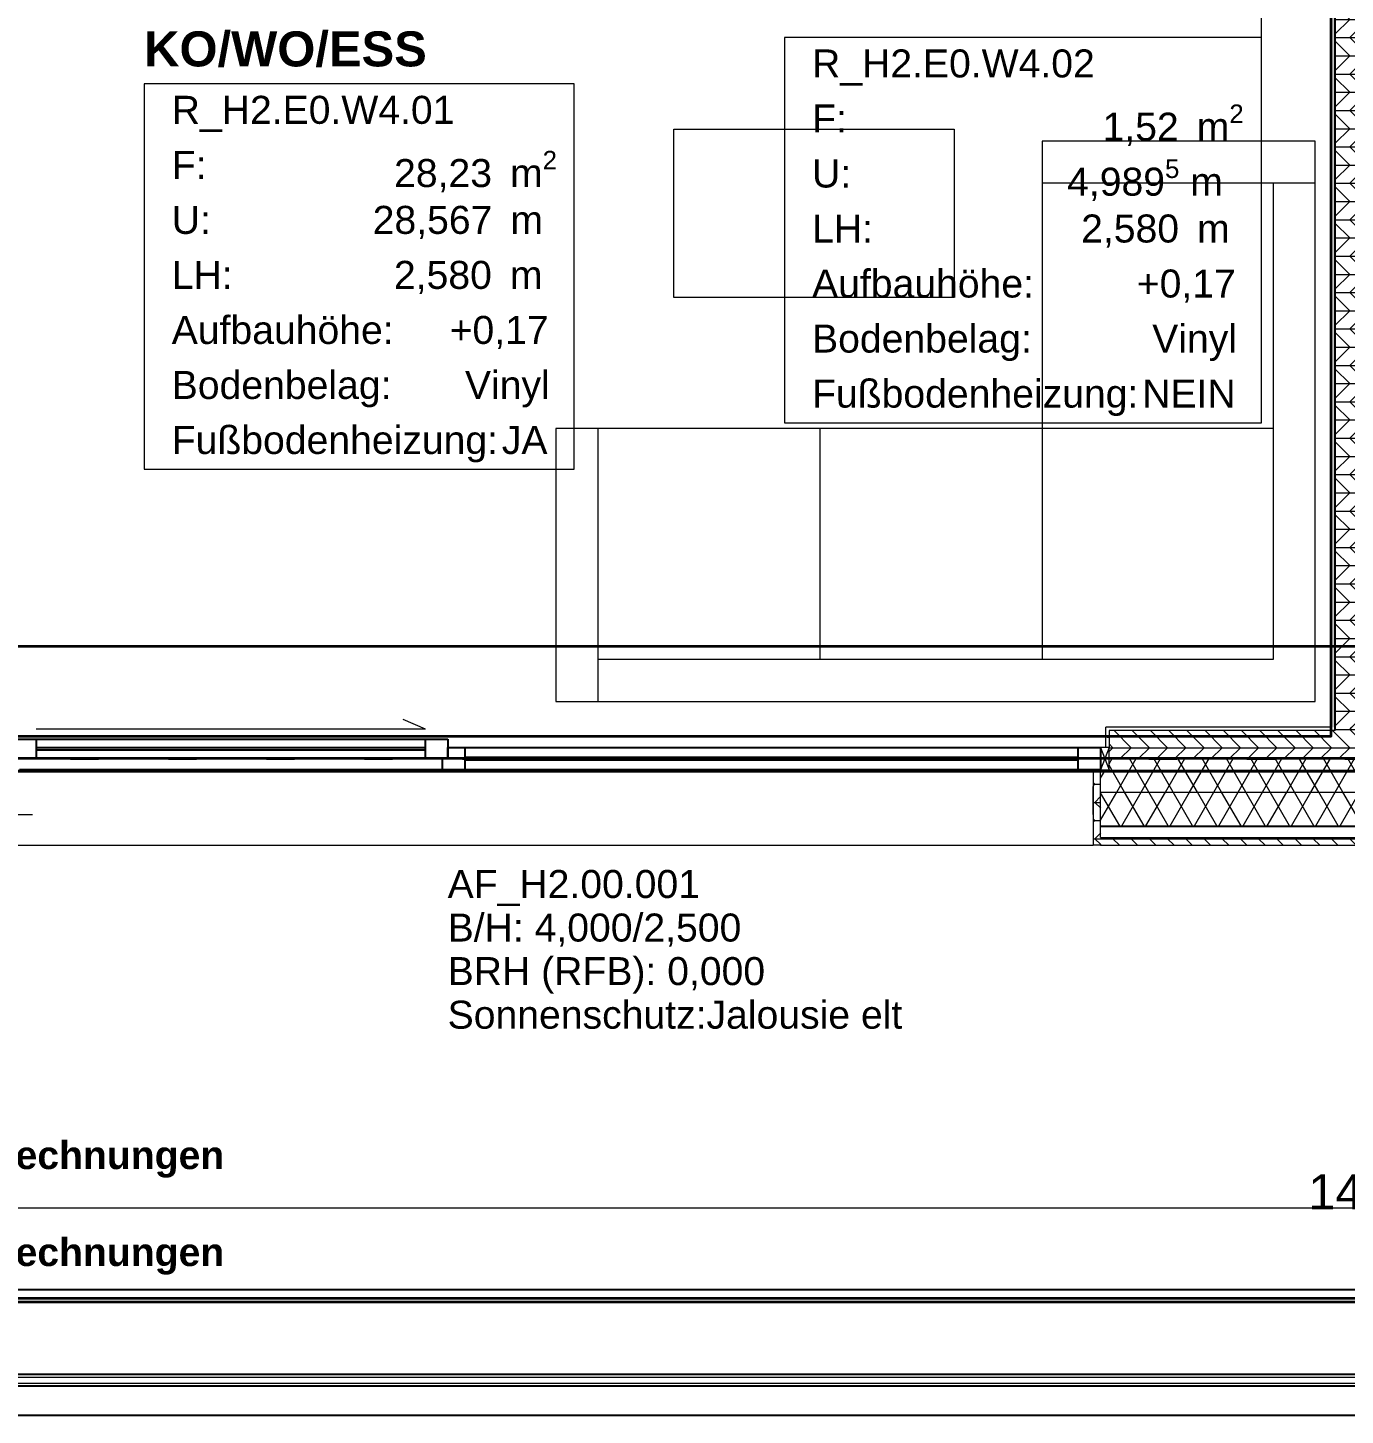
# Model space of a CAD drawing. Extents: x 0 to 42, y 0 to 29.7.
# Drawn here: x 14.003 to 18.706, y 6.129 to 11.083 of the extents above; entities that cross this region are included whole.
import ezdxf
from ezdxf.xclip import XClip

# ---------------------------------------------------------------- set-up
doc = ezdxf.new("R2010")
doc.units = 0
doc.header["$MEASUREMENT"] = 0
doc.header["$XCLIPFRAME"] = 0
for name, pattern in [('Achse', [115, 0, -40, 75, 0]), ('Punktlinie_ eng', [0.0125, 0, -0.0125]), ('Wipeout_Contour', [50, 0, -50])]:
    doc.linetypes.add(name, pattern=pattern)
for name, color, linetype in [('0_30 - Räume', 7, 'Continuous'), ('331 - Tragende Außenwände.Statisch erforderlich', 7, 'Continuous'), ('339 - Außenwände_ sonstiges.Attika Holz_ Geländer_ Handläufe_ Werbung', 7, 'Continuous'), ('339 - Rohbau_ sonstiges.Attika massiv_ Lichtschächte', 7, 'Continuous'), ('341 - Tragende Innenwände', 7, 'Continuous'), ('351 - Deckenkonstruktionen.Decken', 7, 'Continuous'), ('352 - Deckenbeläge.Fußbodenaufbauten', 7, 'Continuous'), ('361 - Dachkonstruktionen.Unterdach', 7, 'Continuous'), ('363 - Dachbeläge.Oberdach_ Balkonbeläge_ Beläge Dachterrasse_ Gründach', 7, 'Continuous'), ('411 - Abwasseranlagen.Rinnen_ Gullis am Gebäude', 7, 'Continuous'), ('5_00 - WP Ausbau - Bemaßung', 7, 'Continuous'), ('611 - Allgemeine Ausstattung.Möbel', 7, 'Continuous')]:
    doc.layers.add(name, color=color, linetype=linetype)
doc.styles.add('ERSTELLTER_STIL_1', font='arial.ttf')
doc.styles.add('ERSTELLTER_STIL_2', font='arial.ttf')
pattern_1 = [(0, (26.131676, 15.72738), (0, 0.065), []), (45, (26.13168, 15.72738), (-0.13, 0.13), [0.091924, -0.091924]), (45, (26.19668, 15.72738), (-0.13, 0.13), [0.091924, -0.091924]), (45, (26.26168, 15.72738), (-0.13, 0.13), [0.091924, -0.091924]), (45, (26.32668, 15.72738), (-0.13, 0.13), [0.091924, -0.091924]), (315, (26.13168, 15.72738), (0.13, 0.13), [0.091924, -0.091924]), (315, (26.19668, 15.72738), (0.13, 0.13), [0.091924, -0.091924]), (315, (26.26168, 15.72738), (0.13, 0.13), [0.091924, -0.091924]), (315, (26.32668, 15.72738), (0.13, 0.13), [0.091924, -0.091924])]
pattern_2 = [(60, (26.131676, 15.72738), (-0.0649519, 0.0375), []), (120, (26.131676, 15.72738), (0.0649519, 0.0375), [])]
pattern_3 = [(45, (26.131676, 15.72738), (-0.01767767, 0.01767767), [0, -0.025])]

# ---------------------------------------------------------------- blocks, each defined once
blk = doc.blocks.new('Zeichnung_1_1', base_point=(26.1317, 15.7274))
at = {"layer": '331 - Tragende Außenwände.Statisch erforderlich', "linetype": 'Continuous', "lineweight": 18, "true_color": 0x9f9f9f}
h = blk.add_hatch(dxfattribs=at)
h.set_pattern_fill('Gips_0001', color=253, style=0, pattern_type=2)
h.set_pattern_definition(pattern_3)
h.paths.add_polyline_path([(17.8508, 8.5855), (17.8508, 8.5135), (17.8628, 8.5135), (17.8628, 8.5735), (17.8628, 8.5855)])
h = blk.add_hatch(dxfattribs=at)
h.set_pattern_fill('Gips_0001', color=253, style=0, pattern_type=2)
h.set_pattern_definition(pattern_3)
h.paths.add_polyline_path([(17.8628, 8.5855), (17.8628, 8.5735), (18.6562, 8.5735), (18.6562, 8.5855)])
at = {"layer": '331 - Tragende Außenwände.Statisch erforderlich', "linetype": 'Continuous', "lineweight": 18, "true_color": 0x05000d}
h = blk.add_hatch(dxfattribs=at)
h.set_pattern_fill('Holz__Sperrholz_2__0001', color=178, style=0, pattern_type=2)
h.set_pattern_definition(pattern_1)
h.paths.add_polyline_path([(17.8628, 8.4735), (18.6687, 8.4735), (18.6687, 8.5735), (17.8628, 8.5735), (17.8628, 8.5135)])
at = {"layer": '331 - Tragende Außenwände.Statisch erforderlich', "linetype": 'Continuous', "lineweight": 18, "true_color": 0x9f9f9f}
h = blk.add_hatch(dxfattribs=at)
h.set_pattern_fill('Gips_0001', color=253, style=0, pattern_type=2)
h.set_pattern_definition(pattern_3)
h.paths.add_polyline_path([(18.6687, 8.5855), (18.6562, 8.5855), (18.6562, 8.5735), (18.6687, 8.5735)])
at = {"layer": '331 - Tragende Außenwände.Statisch erforderlich', "linetype": 'Continuous', "lineweight": 18, "true_color": 0x05000d}
h = blk.add_hatch(dxfattribs=at)
h.set_pattern_fill('Holz__Sperrholz_2__0001', color=178, style=0, pattern_type=2)
h.set_pattern_definition(pattern_1)
h.paths.add_polyline_path([(18.7687, 8.5735), (18.6687, 8.5735), (18.6687, 8.4735), (18.7687, 8.4735)])
h = blk.add_hatch(dxfattribs=at)
h.set_pattern_fill('Dämmung__weich_0001', color=178, style=0, pattern_type=2)
h.set_pattern_definition(pattern_2)
h.paths.add_polyline_path([(17.8628, 8.4335), (17.8328, 8.4335), (17.8328, 8.3535), (18.8187, 8.3535), (18.8187, 8.4735), (17.8628, 8.4735)])
at = {"layer": '331 - Tragende Außenwände.Statisch erforderlich', "linetype": 'Continuous', "lineweight": 18, "true_color": 0x7e5900}
h = blk.add_hatch(dxfattribs=at)
h.set_pattern_fill('Holz__Sperrholz_2__0001', color=46, style=0, pattern_type=2)
h.set_pattern_definition(pattern_1)
h.paths.add_polyline_path([(17.8328, 8.1645), (17.8328, 8.1915), (17.8328, 8.4335), (17.8058, 8.4335), (17.8058, 8.1645)])
at = {"layer": '331 - Tragende Außenwände.Statisch erforderlich', "linetype": 'Continuous', "lineweight": 18, "true_color": 0x05000d}
h = blk.add_hatch(dxfattribs=at)
h.set_pattern_fill('Dämmung__weich_0001', color=178, style=0, pattern_type=2)
h.set_pattern_definition(pattern_2)
h.paths.add_polyline_path([(18.8187, 8.3535), (17.8328, 8.3535), (17.8328, 8.2335), (18.8187, 8.2335)])
at = {"layer": '331 - Tragende Außenwände.Statisch erforderlich', "linetype": 'Continuous', "lineweight": 18, "true_color": 0x0099e6}
blk.add_hatch(color=142, dxfattribs=at).paths.add_polyline_path([(18.8187, 8.2335), (17.8328, 8.2335), (17.8328, 8.2315), (18.8187, 8.2315)])
at = {"layer": '331 - Tragende Außenwände.Statisch erforderlich', "linetype": 'Continuous', "lineweight": 18, "true_color": 0x7e5900}
h = blk.add_hatch(dxfattribs=at)
h.set_pattern_fill('Holz__Sperrholz_2__0001', color=46, style=0, pattern_type=2)
h.set_pattern_definition(pattern_1)
h.paths.add_polyline_path([(17.8328, 8.1915), (17.8328, 8.1645), (18.8187, 8.1645), (18.8187, 8.1915)])
at = {"layer": '341 - Tragende Innenwände', "linetype": 'Continuous', "lineweight": 18, "true_color": 0x05000d}
h = blk.add_hatch(dxfattribs=at)
h.set_pattern_fill('Holz__Sperrholz_2__0001', color=178, style=0, pattern_type=2)
h.set_pattern_definition(pattern_1)
h.paths.add_polyline_path([(18.6687, 12.9822), (18.6687, 8.5855), (18.7687, 8.5855), (18.7687, 12.9822)])
at = {"layer": '341 - Tragende Innenwände', "linetype": 'Continuous', "lineweight": 18, "true_color": 0x9f9f9f}
h = blk.add_hatch(dxfattribs=at)
h.set_pattern_fill('Gips_0001', color=253, style=0, pattern_type=2)
h.set_pattern_definition(pattern_3)
h.paths.add_polyline_path([(18.6562, 11.4322), (18.6562, 8.5855), (18.6687, 8.5855), (18.6687, 11.4322)])
at = {"layer": '341 - Tragende Innenwände', "linetype": 'Continuous', "lineweight": 18, "true_color": 0x05000d}
h = blk.add_hatch(dxfattribs=at)
h.set_pattern_fill('Holz__Sperrholz_2__0001', color=178, style=0, pattern_type=2)
h.set_pattern_definition(pattern_1)
h.paths.add_polyline_path([(18.7687, 8.5855), (18.6687, 8.5855), (18.6687, 8.5735), (18.7687, 8.5735)])
at = {"layer": '0_30 - Räume', "color": 178, "linetype": 'Continuous', "lineweight": 18, "ltscale": 20, "true_color": 0x05000d}
for p, q in [((18.4066, 10.1028), (18.4066, 12.1394)), ((18.4066, 11.0479), (16.7043, 11.0479)), ((16.7043, 11.0479), (16.7043, 9.6729)), ((18.4066, 9.6729), (18.4066, 11.0479)), ((15.9534, 10.8823), (14.4184, 10.8823)), ((14.4184, 10.8823), (14.4184, 9.5073)), ((15.9534, 9.5073), (15.9534, 10.8823)), ((16.7043, 9.6729), (18.4066, 9.6729)), ((14.4184, 9.5073), (15.9534, 9.5073))]:
    blk.add_line(p, q, dxfattribs=at)
at = {"layer": '331 - Tragende Außenwände.Statisch erforderlich', "color": 178, "linetype": 'Continuous', "lineweight": 18, "ltscale": 20, "true_color": 0x05000d}
for p, q in [((15.4228, 8.5785), (14.0328, 8.5785)), ((15.4228, 8.5785), (15.3428, 8.6135)), ((17.8508, 8.5135), (17.8508, 8.5855)), ((17.8628, 8.5855), (17.8508, 8.5855)), ((17.8628, 8.5855), (17.8508, 8.5855)), ((17.8508, 8.5135), (17.8508, 8.5855)), ((18.6687, 8.5735), (17.8628, 8.5735)), ((17.8628, 8.5735), (17.8628, 8.5135)), ((17.8328, 8.5135), (17.8628, 8.4335)), ((17.8628, 8.5135), (17.8328, 8.4335)), ((17.8628, 8.4735), (18.6687, 8.4735)), ((18.6687, 8.4735), (18.7687, 8.4735)), ((17.8058, 8.4335), (17.8058, 8.1645)), ((17.8058, 8.4335), (17.8058, 8.1645)), ((17.8328, 8.1915), (17.8328, 8.4335)), ((17.8328, 8.3535), (18.8187, 8.3535)), ((17.8328, 8.2335), (18.8187, 8.2335)), ((17.8328, 8.2315), (18.8187, 8.2315)), ((17.8328, 8.1915), (18.8187, 8.1915)), ((13.9198, 8.1645), (17.8058, 8.1645)), ((17.8328, 8.1645), (17.8058, 8.1645)), ((17.8328, 8.1645), (17.8058, 8.1645))]:
    blk.add_line(p, q, dxfattribs=at)
at = {"layer": '331 - Tragende Außenwände.Statisch erforderlich', "color": 178, "linetype": 'Continuous', "lineweight": 25, "ltscale": 20, "true_color": 0x05000d}
for p, q in [((18.6687, 8.5855), (18.6687, 8.5735)), ((18.6687, 8.5855), (18.6687, 8.5735)), ((13.9528, 8.5435), (14.0328, 8.5435)), ((14.0328, 8.5435), (15.4228, 8.5435)), ((14.0328, 8.5435), (14.0328, 8.4735)), ((15.4228, 8.4735), (15.4228, 8.5435)), ((15.4228, 8.5435), (15.5028, 8.5435)), ((15.5028, 8.5435), (15.5028, 8.4735)), ((14.0328, 8.4735), (13.9528, 8.4735)), ((14.0328, 8.5135), (15.4228, 8.5135)), ((15.4228, 8.5035), (14.0328, 8.5035)), ((15.4228, 8.4735), (14.0328, 8.4735)), ((15.5028, 8.4735), (15.4228, 8.4735)), ((15.4828, 8.4335), (15.4828, 8.4735)), ((15.4828, 8.4735), (15.5028, 8.4735)), ((15.5028, 8.4735), (15.5028, 8.5135)), ((15.5028, 8.5135), (15.5228, 8.5135)), ((15.5228, 8.5135), (15.5628, 8.5135)), ((15.5628, 8.5135), (17.7528, 8.5135)), ((15.5628, 8.5135), (15.5628, 8.4335)), ((15.5628, 8.4785), (17.7528, 8.4785)), ((17.7528, 8.4335), (17.7528, 8.5135)), ((17.7528, 8.5135), (17.8328, 8.5135)), ((17.8328, 8.5135), (17.8328, 8.4335)), ((15.4828, 8.4335), (13.9728, 8.4335)), ((15.5228, 8.4335), (15.4828, 8.4335)), ((15.5628, 8.4335), (15.5228, 8.4335)), ((17.7528, 8.4685), (15.5628, 8.4685)), ((17.7528, 8.4335), (15.5628, 8.4335)), ((17.8328, 8.4335), (17.7528, 8.4335))]:
    blk.add_line(p, q, dxfattribs=at)
at = {"layer": '331 - Tragende Außenwände.Statisch erforderlich', "color": 178, "linetype": 'Achse', "lineweight": 18, "ltscale": 20, "true_color": 0x05000d}
for p, q in [((17.8058, 8.2735), (17.8058, 8.4335)), ((13.9198, 8.2735), (17.8058, 8.2735))]:
    blk.add_line(p, q, dxfattribs=at)
at = {"layer": '331 - Tragende Außenwände.Statisch erforderlich', "color": 178, "linetype": 'Continuous', "lineweight": 18, "ltscale": 20, "true_color": 0x05000d, "flags": 128}
for points in [[(18.6562, 8.5855), (17.8628, 8.5855)], [(17.8328, 8.1645), (18.8187, 8.1645)]]:
    blk.add_lwpolyline(points, dxfattribs=at)
blk.add_lwpolyline([(17.8328, 8.4335), (17.8628, 8.4335), (17.8628, 8.5135), (17.8328, 8.5135)], close=True, dxfattribs=at)
at = {"layer": '341 - Tragende Innenwände', "color": 178, "linetype": 'Continuous', "lineweight": 25, "ltscale": 20, "true_color": 0x05000d}
blk.add_line((18.6687, 11.4452), (18.6687, 8.5855), dxfattribs=at)
at = {"layer": '341 - Tragende Innenwände', "color": 178, "linetype": 'Continuous', "lineweight": 18, "ltscale": 20, "true_color": 0x05000d, "flags": 128}
blk.add_lwpolyline([(18.6562, 11.4322), (18.6562, 8.5855)], dxfattribs=at)
at = {"layer": '351 - Deckenkonstruktionen.Decken', "color": 178, "linetype": 'Continuous', "lineweight": 35, "ltscale": 20, "true_color": 0x05000d, "flags": 128}
blk.add_lwpolyline([(11.4778, 8.4285), (18.8187, 8.4285), (18.8187, 15.7634), (17.6087, 15.7634), (16.6913, 15.7634), (13.3934, 15.7634), (11.4778, 15.7634)], close=True, dxfattribs=at)
at = {"layer": '351 - Deckenkonstruktionen.Decken', "color": 178, "linetype": 'Punktlinie_ eng', "lineweight": 35, "ltscale": 20, "true_color": 0x05000d, "flags": 128}
blk.add_lwpolyline([(14.1287, 15.6354), (11.5978, 15.6354), (11.5978, 8.4735), (18.7687, 8.4735), (18.7687, 15.6354), (17.6834, 15.6354)], close=True, dxfattribs=at)
at = {"layer": '352 - Deckenbeläge.Fußbodenaufbauten', "color": 178, "linetype": 'Continuous', "lineweight": 35, "ltscale": 20, "true_color": 0x05000d, "flags": 128}
blk.add_lwpolyline([(11.5978, 8.5535), (18.6562, 8.5535), (18.6562, 12.9697), (11.5978, 12.9697)], close=True, dxfattribs=at)
at = {"layer": '361 - Dachkonstruktionen.Unterdach', "color": 178, "linetype": 'Continuous', "lineweight": 35, "ltscale": 20, "true_color": 0x05000d, "flags": 128}
blk.add_lwpolyline([(18.8187, 8.8735), (11.4778, 8.8735), (11.4778, 6.3535), (18.8187, 6.3535)], close=True, dxfattribs=at)
at = {"layer": '363 - Dachbeläge.Oberdach_ Balkonbeläge_ Beläge Dachterrasse_ Gründach', "color": 178, "linetype": 'Continuous', "lineweight": 35, "ltscale": 20, "true_color": 0x05000d, "flags": 128}
for points in [[(11.4778, 6.4735), (26.1597, 6.4735), (26.1597, 8.4735), (11.4778, 8.4735)], [(11.4778, 6.4735), (26.1597, 6.4735), (26.1597, 8.4285), (11.4778, 8.4285)]]:
    blk.add_lwpolyline(points, close=True, dxfattribs=at)
blk.add_lwpolyline([(11.4778, 8.4285), (26.1597, 8.4285)], dxfattribs=at)
at = {"layer": '5_00 - WP Ausbau - Bemaßung', "color": 178, "linetype": 'Continuous', "lineweight": 18, "ltscale": 20, "true_color": 0x05000d}
blk.add_line((11.6459, 6.8703), (25.9915, 6.8703), dxfattribs=at)
at = {"layer": '611 - Allgemeine Ausstattung.Möbel', "color": 9, "linetype": 'Continuous', "lineweight": 18, "ltscale": 20}
for p, q in [((18.5989, 10.5277), (17.624, 10.5277)), ((18.4489, 10.5277), (18.4489, 8.8277)), ((16.0374, 9.6525), (16.0374, 8.6777)), ((16.8307, 9.6525), (16.8307, 8.8277)), ((18.4489, 9.6525), (17.624, 9.6525)), ((17.624, 9.6525), (17.624, 8.8277)), ((18.4489, 8.8277), (16.0374, 8.8277))]:
    blk.add_line(p, q, dxfattribs=at)
at = {"layer": '611 - Allgemeine Ausstattung.Möbel', "color": 9, "linetype": 'Continuous', "lineweight": 18, "ltscale": 20, "flags": 128}
for points in [[(16.3095, 10.7203), (17.3095, 10.7203), (17.3095, 10.1203), (16.3095, 10.1203)], [(18.5989, 10.6777), (17.624, 10.6777), (17.624, 9.6525), (15.8874, 9.6525), (15.8874, 8.6777), (18.5989, 8.6777)]]:
    blk.add_lwpolyline(points, close=True, dxfattribs=at)
at = {"layer": '0_30 - Räume', "color": 178, "linetype": 'Continuous', "lineweight": 18, "true_color": 0x05000d, "attachment_point": 1}
for s, insert, char_height, style in [('\\A1;{\\pqj;\\pt0;\\fArial|b1|i0|c0|p38;KO/WO/ESS}', (14.4184, 11.0698), 0.125, 'ERSTELLTER_STIL_2'), ('\\A1;{\\pql;\\pt0;\\fArial|b0|i0|c0|p38;R_H2.E0.W4.02}', (16.8025, 11.0054), 0.1, 'ERSTELLTER_STIL_1'), ('\\A1;{\\pql;\\pt0;\\fArial|b0|i0|c0|p38;R_H2.E0.W4.01}', (14.5167, 10.8398), 0.1, 'ERSTELLTER_STIL_1'), ('\\A1;{\\pqj;\\pt0;\\fArial|b0|i0|c0|p38;F: }', (16.8025, 10.8089), 0.1, 'ERSTELLTER_STIL_1'), ('\\A1;{\\pql;\\pt0,0.05;\\fArial|b0|i0|c0|p38;1,52\\fArial|b0|i0|c0|p38;\\A1{\\H.66x;\\S^  ;}\\fArial|b0|i0|c0|p38; m\\fArial|b0|i0|c0|p38;\\A1{\\H.66x;\\S2^  ;}}', (17.8395, 10.8089), 0.1, 'ERSTELLTER_STIL_1'), ('\\A1;{\\pqj;\\pt0;\\fArial|b0|i0|c0|p38;F: }', (14.5167, 10.6433), 0.1, 'ERSTELLTER_STIL_1'), ('\\A1;{\\pql;\\pt0,0.05;\\fArial|b0|i0|c0|p38;28,23\\fArial|b0|i0|c0|p38;\\A1{\\H.66x;\\S^  ;}\\fArial|b0|i0|c0|p38; m\\fArial|b0|i0|c0|p38;\\A1{\\H.66x;\\S2^  ;}}', (15.3105, 10.6433), 0.1, 'ERSTELLTER_STIL_1'), ('\\A1;{\\pqj;\\pt0;\\fArial|b0|i0|c0|p38;U: }', (16.8025, 10.6125), 0.1, 'ERSTELLTER_STIL_1'), ('\\A1;{\\pql;\\pt0,0.05;\\fArial|b0|i0|c0|p38;4,989\\fArial|b0|i0|c0|p38;\\A1{\\H.66x;\\S5^  ;}\\fArial|b0|i0|c0|p38; m\\fArial|b0|i0|c0|p38;\\A1{\\H.66x;\\S^  ;}}', (17.713, 10.6125), 0.1, 'ERSTELLTER_STIL_1'), ('\\A1;{\\pqj;\\pt0;\\fArial|b0|i0|c0|p38;U: }', (14.5167, 10.4469), 0.1, 'ERSTELLTER_STIL_1'), ('\\A1;{\\pql;\\pt0,0.05;\\fArial|b0|i0|c0|p38;28,567\\fArial|b0|i0|c0|p38;\\A1{\\H.66x;\\S^  ;}\\fArial|b0|i0|c0|p38; m\\fArial|b0|i0|c0|p38;\\A1{\\H.66x;\\S^  ;}}', (15.2341, 10.4469), 0.1, 'ERSTELLTER_STIL_1'), ('\\A1;{\\pqj;\\pt0;\\fArial|b0|i0|c0|p38;LH: }', (16.8025, 10.4161), 0.1, 'ERSTELLTER_STIL_1'), ('\\A1;{\\pql;\\pt0,0.05;\\fArial|b0|i0|c0|p38;2,580\\fArial|b0|i0|c0|p38;\\A1{\\H.66x;\\S^  ;}\\fArial|b0|i0|c0|p38; m\\fArial|b0|i0|c0|p38;\\A1{\\H.66x;\\S^  ;}}', (17.7631, 10.4161), 0.1, 'ERSTELLTER_STIL_1'), ('\\A1;{\\pqj;\\pt0;\\fArial|b0|i0|c0|p38;LH: }', (14.5167, 10.2505), 0.1, 'ERSTELLTER_STIL_1'), ('\\A1;{\\pql;\\pt0,0.05;\\fArial|b0|i0|c0|p38;2,580\\fArial|b0|i0|c0|p38;\\A1{\\H.66x;\\S^  ;}\\fArial|b0|i0|c0|p38; m\\fArial|b0|i0|c0|p38;\\A1{\\H.66x;\\S^  ;}}', (15.31, 10.2505), 0.1, 'ERSTELLTER_STIL_1'), ('\\A1;{\\pqj;\\pt0;\\fArial|b0|i0|c0|p38;Aufbauhöhe: }', (16.8025, 10.2197), 0.1, 'ERSTELLTER_STIL_1'), ('\\A1;{\\pql;\\pt0,0.05;\\fArial|b0|i0|c0|p38;+0,17\\fArial|b0|i0|c0|p38;\\A1{\\H.66x;\\S^  ;}\\fArial|b0|i0|c0|p38;\\fArial|b0|i0|c0|p38;\\A1{\\H.66x;\\S^  ;}}', (17.9618, 10.2197), 0.1, 'ERSTELLTER_STIL_1'), ('\\A1;{\\pqj;\\pt0;\\fArial|b0|i0|c0|p38;Aufbauhöhe: }', (14.5167, 10.054), 0.1, 'ERSTELLTER_STIL_1'), ('\\A1;{\\pql;\\pt0,0.05;\\fArial|b0|i0|c0|p38;+0,17\\fArial|b0|i0|c0|p38;\\A1{\\H.66x;\\S^  ;}\\fArial|b0|i0|c0|p38;\\fArial|b0|i0|c0|p38;\\A1{\\H.66x;\\S^  ;}}', (15.5087, 10.054), 0.1, 'ERSTELLTER_STIL_1'), ('\\A1;{\\pqj;\\pt0;\\fArial|b0|i0|c0|p38;Bodenbelag: }', (16.8025, 10.0232), 0.1, 'ERSTELLTER_STIL_1'), ('\\A1;{\\pqj;\\pt0;\\fArial|b0|i0|c0|p38;Vinyl}', (18.0167, 10.0232), 0.1, 'ERSTELLTER_STIL_1'), ('\\A1;{\\pqj;\\pt0;\\fArial|b0|i0|c0|p38;Bodenbelag: }', (14.5167, 9.8576), 0.1, 'ERSTELLTER_STIL_1'), ('\\A1;{\\pqj;\\pt0;\\fArial|b0|i0|c0|p38;Vinyl}', (15.5635, 9.8576), 0.1, 'ERSTELLTER_STIL_1'), ('\\A1;{\\pqj;\\pt0;\\fArial|b0|i0|c0|p38;Fußbodenheizung: }', (16.8025, 9.8268), 0.1, 'ERSTELLTER_STIL_1'), ('\\A1;{\\pqj;\\pt0;\\fArial|b0|i0|c0|p38;NEIN}', (17.981, 9.8268), 0.1, 'ERSTELLTER_STIL_1'), ('\\A1;{\\pqj;\\pt0;\\fArial|b0|i0|c0|p38;Fußbodenheizung: }', (14.5167, 9.6612), 0.1, 'ERSTELLTER_STIL_1'), ('\\A1;{\\pqj;\\pt0;\\fArial|b0|i0|c0|p38;JA}', (15.6952, 9.6612), 0.1, 'ERSTELLTER_STIL_1')]:
    blk.add_mtext(s, dxfattribs=dict(at, insert=insert, char_height=char_height, style=style))
at = {"layer": '331 - Tragende Außenwände.Statisch erforderlich', "color": 178, "linetype": 'Continuous', "lineweight": 18, "true_color": 0x05000d, "insert": (15.5017, 8.076), "char_height": 0.1, "attachment_point": 1, "line_spacing_factor": 0.932867, "style": 'ERSTELLTER_STIL_1'}
blk.add_mtext('\\A1;{\\pql;\\fArial|b0|i0|c0|p38;AF_H2.00.001\\P\\pql;\\fArial|b0|i0|c0|p38;B/H: \\fArial|b0|i0|c0|p38;4,000\\fArial|b0|i0|c0|p38;/\\fArial|b0|i0|c0|p38;2,500\\fArial|b0|i0|c0|p38; \\P\\pql;\\fArial|b0|i0|c0|p38;BRH\\fArial|b0|i0|c0|p38; (RFB)\\fArial|b0|i0|c0|p38;: \\fArial|b0|i0|c0|p38;0,000\\P\\pql;\\fArial|b0|i0|c0|p38;Sonnenschutz:\\fArial|b0|i0|c0|p38;Jalousie elt}', dxfattribs=at)
at = {"layer": '411 - Abwasseranlagen.Rinnen_ Gullis am Gebäude', "color": 154, "linetype": 'Continuous', "lineweight": 18, "true_color": 0x0051a8, "char_height": 0.1, "attachment_point": 1, "style": 'ERSTELLTER_STIL_2'}
for insert in [(12.3601, 7.1081), (12.3601, 6.7619)]:
    blk.add_mtext('\\A1;{\\pql;\\pt0,116;\\fArial|b1|i0|c0|p38;Nach hydraulischen Berechnungen\\fArial|b1|i0|c0|p38;\\A1{\\H.66x;\\S^  ;}\\fArial|b1|i0|c0|p38;\\fArial|b1|i0|c0|p38;\\A1{\\H.66x;\\S^  ;}\\fArial|b1|i0|c0|p38;\\fArial|b1|i0|c0|p38;\\fArial|b1|i0|c0|p38;\\fArial|b1|i0|c0|p38;\\fArial|b1|i0|c0|p38;\\fArial|b1|i0|c0|p38;\\fArial|b1|i0|c0|p38;\\A1{\\H.66x;\\S^  ;}\\fArial|b1|i0|c0|p38;\\fArial|b1|i0|c0|p38;\\A1{\\H.66x;\\S^  ;}\\fArial|b1|i0|c0|p38;\\fArial|b1|i0|c0|p38;\\fArial|b1|i0|c0|p38;\\fArial|b1|i0|c0|p38;\\fArial|b1|i0|c0|p38;\\fArial|b1|i0|c0|p38;\\fArial|b1|i0|c0|p38;\\A1{\\H.66x;\\S^  ;}\\fArial|b1|i0|c0|p38;\\fArial|b1|i0|c0|p38;\\A1{\\H.66x;\\S^  ;}\\fArial|b1|i0|c0|p38;\\fArial|b1|i0|c0|p38;\\fArial|b1|i0|c0|p38;\\fArial|b1|i0|c0|p38;\\fArial|b1|i0|c0|p38;\\fArial|b1|i0|c0|p38;\\fArial|b1|i0|c0|p38;\\A1{\\H.66x;\\S^  ;}\\fArial|b1|i0|c0|p38;\\fArial|b1|i0|c0|p38;\\A1{\\H.66x;\\S^  ;}\\fArial|b1|i0|c0|p38;\\fArial|b1|i0|c0|p38;\\fArial|b1|i0|c0|p38;\\fArial|b1|i0|c0|p38;\\fArial|b1|i0|c0|p38;\\fArial|b1|i0|c0|p38;\\fArial|b1|i0|c0|p38;\\A1{\\H.66x;\\S^  ;}\\fArial|b1|i0|c0|p38;\\fArial|b1|i0|c0|p38;\\A1{\\H.66x;\\S^  ;}\\fArial|b1|i0|c0|p38;\\fArial|b1|i0|c0|p38;\\fArial|b1|i0|c0|p38;\\fArial|b1|i0|c0|p38;\\fArial|b1|i0|c0|p38;\\fArial|b1|i0|c0|p38;\\fArial|b1|i0|c0|p38;\\A1{\\H.66x;\\S^  ;}\\fArial|b1|i0|c0|p38;}', dxfattribs=dict(at, insert=insert))
at = {"layer": '5_00 - WP Ausbau - Bemaßung', "color": 178, "linetype": 'Continuous', "lineweight": 18, "true_color": 0x05000d, "insert": (18.5737, 6.8281), "char_height": 0.125, "attachment_point": 7, "style": 'ERSTELLTER_STIL_1'}
blk.add_mtext('\\A1;{\\pql;\\fArial|b0|i0|c0|p38;14,34\\fArial|b0|i0|c0|p38;\\A1{\\H.66x;\\S5^  ;}}', dxfattribs=at)
at = {"color": 254, "linetype": 'Wipeout_Contour', "lineweight": 0, "ltscale": 79.838771}
blk.add_wipeout([(11.5778, 6.1294), (26.0597, 6.1294), (26.0597, 6.5776), (11.5778, 6.5776)], dxfattribs=at).dxf.layer = '339 - Rohbau_ sonstiges.Attika massiv_ Lichtschächte'
at = {"layer": '339 - Außenwände_ sonstiges.Attika Holz_ Geländer_ Handläufe_ Werbung', "color": 178, "linetype": 'Continuous', "lineweight": 25, "ltscale": 20, "true_color": 0x05000d, "flags": 128}
blk.add_lwpolyline([(11.6872, 6.2744), (11.6872, 6.2344), (25.9416, 6.2344), (25.9416, 6.2744)], close=True, dxfattribs=at)
at = {"layer": '339 - Außenwände_ sonstiges.Attika Holz_ Geländer_ Handläufe_ Werbung', "color": 7, "linetype": 'Continuous', "lineweight": 18, "ltscale": 20, "flags": 128}
for points in [[(11.6872, 6.2744), (11.6872, 6.2344), (25.9416, 6.2344), (25.9416, 6.2744)], [(11.6872, 6.2644), (11.6872, 6.2444), (25.9416, 6.2444), (25.9416, 6.2644)], [(11.6872, 6.2644), (11.6872, 6.2444), (25.9416, 6.2444), (25.9416, 6.2644)]]:
    blk.add_lwpolyline(points, close=True, dxfattribs=at)
at = {"layer": '339 - Rohbau_ sonstiges.Attika massiv_ Lichtschächte', "color": 178, "linetype": 'Continuous', "lineweight": 25, "ltscale": 20, "true_color": 0x05000d}
blk.add_line((26.0597, 6.5776), (11.5778, 6.5776), dxfattribs=at)
at = {"layer": '339 - Rohbau_ sonstiges.Attika massiv_ Lichtschächte', "color": 178, "linetype": 'Continuous', "lineweight": 25, "ltscale": 20, "true_color": 0x05000d, "flags": 128}
for points in [[(26.0597, 6.5777), (11.5778, 6.5777)], [(11.5778, 6.1294), (26.0597, 6.1294)]]:
    blk.add_lwpolyline(points, dxfattribs=at)
at = {"layer": '363 - Dachbeläge.Oberdach_ Balkonbeläge_ Beläge Dachterrasse_ Gründach', "color": 178, "linetype": 'Continuous', "lineweight": 35, "ltscale": 20, "true_color": 0x05000d, "flags": 128}
for points in [[(26.0597, 6.5467), (11.5778, 6.5467)], [(11.5778, 6.5347), (26.0597, 6.5347)]]:
    blk.add_lwpolyline(points, dxfattribs=at)

msp = doc.modelspace()

# ---------------------------------------------------------------- block references
at = {"color": 178, "linetype": 'Continuous', "lineweight": 25, "ltscale": 20, "true_color": 0x05000d}
ref = msp.add_blockref('Zeichnung_1_1', (26.1317, 15.7274), dxfattribs=at)
XClip(ref).set_block_clipping_path([(4.1980274282, 3.0257570699), (31.7992466844, 24.1343286538)])

doc.saveas('drawing.dxf')
